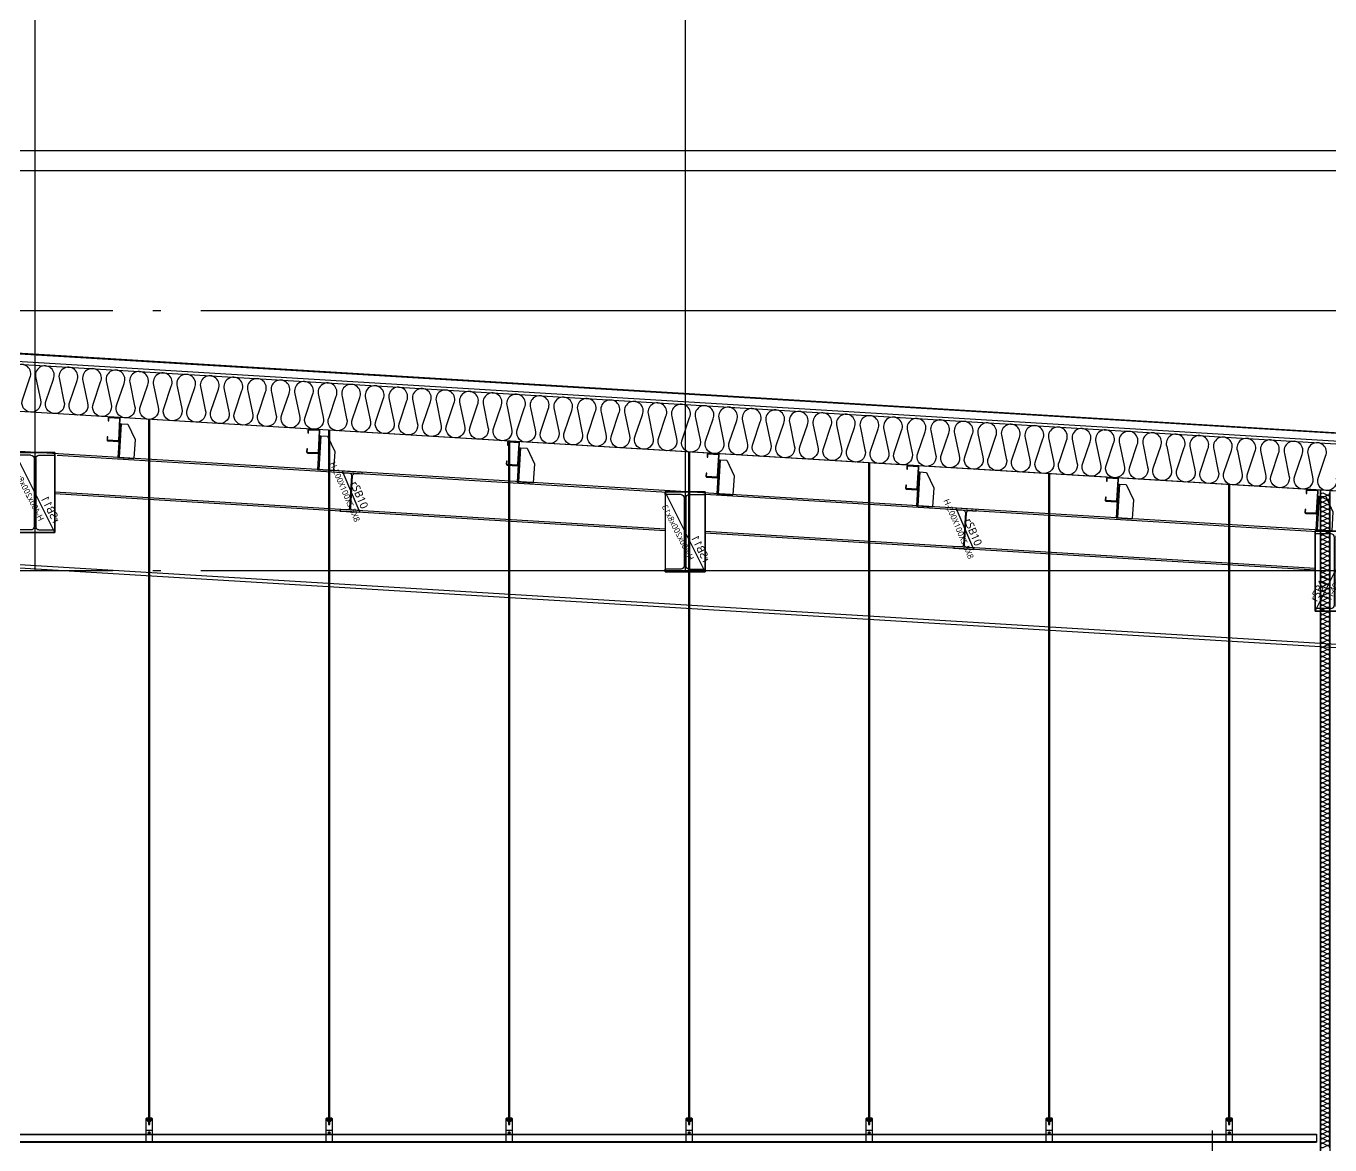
# Model space of a CAD drawing. Header units: millimetres. Extents: x 0 to 672800, y 0 to 118800.
# Drawn here: x 89706 to 96224, y 29571 to 35166 of the extents above; entities that cross this region are included whole.
import ezdxf
from ezdxf.enums import TextEntityAlignment as Align

# ---------------------------------------------------------------- set-up
doc = ezdxf.new("R2010")
doc.units = ezdxf.units.MM
doc.header["$LTSCALE"] = 200
doc.linetypes.add('CEN-GAUN', pattern=[32.2, 30, -1, 0.2, -1])
doc.layers.get('DEFPOINTS').update_dxf_attribs({"color": 137})
for name, color, linetype in [('0-S-col', 4, 'Continuous'), ('01외벽패널', 3, 'Continuous'), ('09GIRDER', 2, 'Continuous'), ('8ELE', 8, 'Continuous'), ('A-ELE-9', 9, 'Continuous'), ('A-STL4', 4, 'Continuous'), ('CEN', 1, 'CEN-GAUN'), ('ELE-4', 4, 'Continuous'), ('ELE-6', 6, 'Continuous'), ('ELE-8', 8, 'Continuous'), ('HAT-INS', 252, 'Continuous'), ('Insul', 252, 'Continuous'), ('PANEL', 6, 'Continuous'), ('S-253', 252, 'Continuous'), ('STEEL-E', 6, 'Continuous'), ('SYP_INSUL', 252, 'Continuous')]:
    doc.layers.add(name, color=color, linetype=linetype)
doc.layers.add('check', color=61, linetype='Continuous', plot=False)
doc.layers.add('Defpoint', color=125, linetype='Continuous', plot=False)
doc.styles.add('맑은고딕', font='malgun.ttf')
doc.styles.add('스타일1', font='malgun.ttf')
doc.dimstyles.new('CJAK', dxfattribs={"dimscale": 200, "dimtxt": 1.2, "dimasz": 0.5, "dimexe": 2, "dimexo": 3, "dimgap": 0.5, "dimtad": 1, "dimdec": 0, "dimzin": 1, "dimdsep": 46, "dimlunit": 6, "dimtxsty": '맑은고딕', "dimblk": 'CJDOT', "dimcen": 0.09, "dimdle": 1, "dimclrd": 256, "dimclre": 256, "dimclrt": 256, "dimadec": 0, "dimazin": 0, "dimtfac": 1, "dimtdec": 0, "dimtix": 1, "dimtmove": 2, "dimatfit": 3, "dimldrblk": 'CJDOT', "dimfxl": 1, "dimtolj": 1, "dimtzin": 1, "dimarcsym": 0})

# ---------------------------------------------------------------- blocks, each defined once
blk = doc.blocks.new('*U316')
at = {"layer": 'HAT-INS'}
for points in [[(66.5, 0, 0.414214), (66.75, 0.25), (66.5, 0.75, -1), (67, 0.75), (66.75, 0.25, 0.414214), (67, 0)], [(67, 0, 0.414214), (67.25, 0.25), (67, 0.75, -1), (67.5, 0.75), (67.25, 0.25, 0.414214), (67.5, 0)], [(67.5, 0, 0.414214), (67.75, 0.25), (67.5, 0.75, -1), (68, 0.75), (67.75, 0.25, 0.414214), (68, 0)], [(68, 0, 0.414214), (68.25, 0.25), (68, 0.75, -1), (68.5, 0.75), (68.25, 0.25, 0.414214), (68.5, 0)], [(68.5, 0, 0.414214), (68.75, 0.25), (68.5, 0.75, -1), (69, 0.75), (68.75, 0.25, 0.414214), (69, 0)], [(69, 0, 0.414214), (69.25, 0.25), (69, 0.75, -1), (69.5, 0.75), (69.25, 0.25, 0.414214), (69.5, 0)], [(69.5, 0, 0.414214), (69.75, 0.25), (69.5, 0.75, -1), (70, 0.75), (69.75, 0.25, 0.414214), (70, 0)], [(70, 0, 0.414214), (70.25, 0.25), (70, 0.75, -1), (70.5, 0.75), (70.25, 0.25, 0.414214), (70.5, 0)], [(70.5, 0, 0.414214), (70.75, 0.25), (70.5, 0.75, -1), (71, 0.75), (70.75, 0.25, 0.414214), (71, 0)], [(71, 0, 0.414214), (71.25, 0.25), (71, 0.75, -1), (71.5, 0.75), (71.25, 0.25, 0.414214), (71.5, 0)], [(71.5, 0, 0.414214), (71.75, 0.25), (71.5, 0.75, -1), (72, 0.75), (71.75, 0.25, 0.414214), (72, 0)], [(72, 0, 0.414214), (72.25, 0.25), (72, 0.75, -1), (72.5, 0.75), (72.25, 0.25, 0.414214), (72.5, 0)], [(72.5, 0, 0.414214), (72.75, 0.25), (72.5, 0.75, -1), (73, 0.75), (72.75, 0.25, 0.414214), (73, 0)], [(73, 0, 0.414214), (73.25, 0.25), (73, 0.75, -1), (73.5, 0.75), (73.25, 0.25, 0.414214), (73.5, 0)], [(73.5, 0, 0.414214), (73.75, 0.25), (73.5, 0.75, -1), (74, 0.75), (73.75, 0.25, 0.414214), (74, 0)], [(74, 0, 0.414214), (74.25, 0.25), (74, 0.75, -1), (74.5, 0.75), (74.25, 0.25, 0.414214), (74.5, 0)], [(74.5, 0, 0.414214), (74.75, 0.25), (74.5, 0.75, -1), (75, 0.75), (74.75, 0.25, 0.414214), (75, 0)], [(75, 0, 0.414214), (75.25, 0.25), (75, 0.75, -1), (75.5, 0.75), (75.25, 0.25, 0.414214), (75.5, 0)], [(75.5, 0, 0.414214), (75.75, 0.25), (75.5, 0.75, -1), (76, 0.75), (75.75, 0.25, 0.414214), (76, 0)], [(76, 0, 0.414214), (76.25, 0.25), (76, 0.75, -1), (76.5, 0.75), (76.25, 0.25, 0.414214), (76.5, 0)], [(76.5, 0, 0.414214), (76.75, 0.25), (76.5, 0.75, -1), (77, 0.75), (76.75, 0.25, 0.414214), (77, 0)], [(77, 0, 0.414214), (77.25, 0.25), (77, 0.75, -1), (77.5, 0.75), (77.25, 0.25, 0.414214), (77.5, 0)], [(77.5, 0, 0.414214), (77.75, 0.25), (77.5, 0.75, -1), (78, 0.75), (77.75, 0.25, 0.414214), (78, 0)], [(78, 0, 0.414214), (78.25, 0.25), (78, 0.75, -1), (78.5, 0.75), (78.25, 0.25, 0.414214), (78.5, 0)], [(78.5, 0, 0.414214), (78.75, 0.25), (78.5, 0.75, -1), (79, 0.75), (78.75, 0.25, 0.414214), (79, 0)], [(79, 0, 0.414214), (79.25, 0.25), (79, 0.75, -1), (79.5, 0.75), (79.25, 0.25, 0.414214), (79.5, 0)], [(79.5, 0, 0.414214), (79.75, 0.25), (79.5, 0.75, -1), (80, 0.75), (79.75, 0.25, 0.414214), (80, 0)], [(80, 0, 0.414214), (80.25, 0.25), (80, 0.75, -1), (80.5, 0.75), (80.25, 0.25, 0.414214), (80.5, 0)], [(80.5, 0, 0.414214), (80.75, 0.25), (80.5, 0.75, -1), (81, 0.75), (80.75, 0.25, 0.414214), (81, 0)], [(81, 0, 0.414214), (81.25, 0.25), (81, 0.75, -1), (81.5, 0.75), (81.25, 0.25, 0.414214), (81.5, 0)], [(81.5, 0, 0.414214), (81.75, 0.25), (81.5, 0.75, -1), (82, 0.75), (81.75, 0.25, 0.414214), (82, 0)], [(82, 0, 0.414214), (82.25, 0.25), (82, 0.75, -1), (82.5, 0.75), (82.25, 0.25, 0.414214), (82.5, 0)], [(82.5, 0, 0.414214), (82.75, 0.25), (82.5, 0.75, -1), (83, 0.75), (82.75, 0.25, 0.414214), (83, 0)], [(83, 0, 0.414214), (83.25, 0.25), (83, 0.75, -1), (83.5, 0.75), (83.25, 0.25, 0.414214), (83.5, 0)], [(83.5, 0, 0.414214), (83.75, 0.25), (83.5, 0.75, -1), (84, 0.75), (83.75, 0.25, 0.414214), (84, 0)], [(84, 0, 0.414214), (84.25, 0.25), (84, 0.75, -1), (84.5, 0.75), (84.25, 0.25, 0.414214), (84.5, 0)], [(84.5, 0, 0.414214), (84.75, 0.25), (84.5, 0.75, -1), (85, 0.75), (84.75, 0.25, 0.414214), (85, 0)], [(85, 0, 0.414214), (85.25, 0.25), (85, 0.75, -1), (85.5, 0.75), (85.25, 0.25, 0.414214), (85.5, 0)], [(85.5, 0, 0.414214), (85.75, 0.25), (85.5, 0.75, -1), (86, 0.75), (85.75, 0.25, 0.414214), (86, 0)], [(86, 0, 0.414214), (86.25, 0.25), (86, 0.75, -1), (86.5, 0.75), (86.25, 0.25, 0.414214), (86.5, 0)], [(86.5, 0, 0.414214), (86.75, 0.25), (86.5, 0.75, -1), (87, 0.75), (86.75, 0.25, 0.414214), (87, 0)], [(87, 0, 0.414214), (87.25, 0.25), (87, 0.75, -1), (87.5, 0.75), (87.25, 0.25, 0.414214), (87.5, 0)], [(87.5, 0, 0.414214), (87.75, 0.25), (87.5, 0.75, -1), (88, 0.75), (87.75, 0.25, 0.414214), (88, 0)], [(88, 0, 0.414214), (88.25, 0.25), (88, 0.75, -1), (88.5, 0.75), (88.25, 0.25, 0.414214), (88.5, 0)], [(88.5, 0, 0.414214), (88.75, 0.25), (88.5, 0.75, -1), (89, 0.75), (88.75, 0.25, 0.414214), (89, 0)], [(89, 0, 0.414214), (89.25, 0.25), (89, 0.75, -1), (89.5, 0.75), (89.25, 0.25, 0.414214), (89.5, 0)], [(89.5, 0, 0.414214), (89.75, 0.25), (89.5, 0.75, -1), (90, 0.75), (89.75, 0.25, 0.414214), (90, 0)], [(90, 0, 0.414214), (90.25, 0.25), (90, 0.75, -1), (90.5, 0.75), (90.25, 0.25, 0.414214), (90.5, 0)], [(90.5, 0, 0.414214), (90.75, 0.25), (90.5, 0.75, -1), (91, 0.75), (90.75, 0.25, 0.414214), (91, 0)], [(91, 0, 0.414214), (91.25, 0.25), (91, 0.75, -1), (91.5, 0.75), (91.25, 0.25, 0.414214), (91.5, 0)], [(91.5, 0, 0.414214), (91.75, 0.25), (91.5, 0.75, -1), (92, 0.75), (91.75, 0.25, 0.414214), (92, 0)], [(92, 0, 0.414214), (92.25, 0.25), (92, 0.75, -1), (92.5, 0.75), (92.25, 0.25, 0.414214), (92.5, 0)], [(92.5, 0, 0.414214), (92.75, 0.25), (92.5, 0.75, -1), (93, 0.75), (92.75, 0.25, 0.414214), (93, 0)], [(93, 0, 0.414214), (93.25, 0.25), (93, 0.75, -1), (93.5, 0.75), (93.25, 0.25, 0.414214), (93.5, 0)], [(93.5, 0, 0.414214), (93.75, 0.25), (93.5, 0.75, -1), (94, 0.75), (93.75, 0.25, 0.414214), (94, 0)], [(94, 0, 0.414214), (94.25, 0.25), (94, 0.75, -1), (94.5, 0.75), (94.25, 0.25, 0.414214), (94.5, 0)], [(94.5, 0, 0.414214), (94.75, 0.25), (94.5, 0.75, -1), (95, 0.75), (94.75, 0.25, 0.414214), (95, 0)], [(95, 0, 0.414214), (95.25, 0.25), (95, 0.75, -1), (95.5, 0.75), (95.25, 0.25, 0.414214), (95.5, 0)], [(95.5, 0, 0.414214), (95.75, 0.25), (95.5, 0.75, -1), (96, 0.75), (95.75, 0.25, 0.414214), (96, 0)], [(96, 0, 0.414214), (96.25, 0.25), (96, 0.75, -1), (96.5, 0.75), (96.25, 0.25, 0.414214), (96.5, 0)], [(96.5, 0, 0.414214), (96.75, 0.25), (96.5, 0.75, -1), (97, 0.75), (96.75, 0.25, 0.414214), (97, 0)], [(97, 0, 0.414214), (97.25, 0.25), (97, 0.75, -1), (97.5, 0.75), (97.25, 0.25, 0.414214), (97.5, 0)], [(97.5, 0, 0.414214), (97.75, 0.25), (97.5, 0.75, -1), (98, 0.75), (97.75, 0.25, 0.414214), (98, 0)], [(98, 0, 0.414214), (98.25, 0.25), (98, 0.75, -1), (98.5, 0.75), (98.25, 0.25, 0.414214), (98.5, 0)], [(98.5, 0, 0.414214), (98.75, 0.25), (98.5, 0.75, -1), (99, 0.75), (98.75, 0.25, 0.414214), (99, 0)], [(99, 0, 0.414214), (99.25, 0.25), (99, 0.75, -1), (99.5, 0.75), (99.25, 0.25, 0.414214), (99.5, 0)], [(99.5, 0, 0.414214), (99.75, 0.25), (99.5, 0.75, -1), (100, 0.75), (99.75, 0.25, 0.414214), (100, 0)], [(100, 0, 0.414214), (100.25, 0.25), (100, 0.75, -1), (100.5, 0.75), (100.25, 0.25, 0.414214), (100.5, 0)], [(100.5, 0, 0.414214), (100.75, 0.25), (100.5, 0.75, -1), (101, 0.75), (100.75, 0.25, 0.414214), (101, 0)], [(101, 0, 0.414214), (101.25, 0.25), (101, 0.75, -1), (101.5, 0.75), (101.25, 0.25, 0.414214), (101.5, 0)], [(101.5, 0, 0.414214), (101.75, 0.25), (101.5, 0.75, -1), (102, 0.75), (101.75, 0.25, 0.414214), (102, 0)], [(102, 0, 0.414214), (102.25, 0.25), (102, 0.75, -1), (102.5, 0.75), (102.25, 0.25, 0.414214), (102.5, 0)], [(102.5, 0, 0.414214), (102.75, 0.25), (102.5, 0.75, -1), (103, 0.75), (102.75, 0.25, 0.414214), (103, 0)], [(103, 0, 0.414214), (103.25, 0.25), (103, 0.75, -1), (103.5, 0.75), (103.25, 0.25, 0.414214), (103.5, 0)], [(103.5, 0, 0.414214), (103.75, 0.25), (103.5, 0.75, -1), (104, 0.75), (103.75, 0.25, 0.414214), (104, 0)], [(104, 0, 0.414214), (104.25, 0.25), (104, 0.75, -1), (104.5, 0.75), (104.25, 0.25, 0.414214), (104.5, 0)], [(104.5, 0, 0.414214), (104.75, 0.25), (104.5, 0.75, -1), (105, 0.75), (104.75, 0.25, 0.414214), (105, 0)], [(105, 0, 0.414214), (105.25, 0.25), (105, 0.75, -1), (105.5, 0.75), (105.25, 0.25, 0.414214), (105.5, 0)], [(105.5, 0, 0.414214), (105.75, 0.25), (105.5, 0.75, -1), (106, 0.75), (105.75, 0.25, 0.414214), (106, 0)], [(106, 0, 0.414214), (106.25, 0.25), (106, 0.75, -1), (106.5, 0.75), (106.25, 0.25, 0.414214), (106.5, 0)], [(106.5, 0, 0.414214), (106.75, 0.25), (106.5, 0.75, -1), (107, 0.75), (106.75, 0.25, 0.414214), (107, 0)], [(107, 0, 0.414214), (107.25, 0.25), (107, 0.75, -1), (107.5, 0.75), (107.25, 0.25, 0.414214), (107.5, 0)], [(107.5, 0, 0.414214), (107.75, 0.25), (107.5, 0.75, -1), (108, 0.75), (107.75, 0.25, 0.414214), (108, 0)], [(108, 0, 0.414214), (108.25, 0.25), (108, 0.75, -1), (108.5, 0.75), (108.25, 0.25, 0.414214), (108.5, 0)], [(108.5, 0, 0.414214), (108.75, 0.25), (108.5, 0.75, -1), (109, 0.75), (108.75, 0.25, 0.414214), (109, 0)], [(109, 0, 0.414214), (109.25, 0.25), (109, 0.75, -1), (109.5, 0.75), (109.25, 0.25, 0.414214), (109.5, 0)], [(109.5, 0, 0.414214), (109.75, 0.25), (109.5, 0.75, -1), (110, 0.75), (109.75, 0.25, 0.414214), (110, 0)], [(110, 0, 0.414214), (110.25, 0.25), (110, 0.75, -1), (110.5, 0.75), (110.25, 0.25, 0.414214), (110.5, 0)], [(110.5, 0, 0.414214), (110.75, 0.25), (110.5, 0.75, -1), (111, 0.75), (110.75, 0.25, 0.414214), (111, 0)], [(111, 0, 0.414214), (111.25, 0.25), (111, 0.75, -1), (111.5, 0.75), (111.25, 0.25, 0.414214), (111.5, 0)], [(111.5, 0, 0.414214), (111.75, 0.25), (111.5, 0.75, -1), (112, 0.75), (111.75, 0.25, 0.414214), (112, 0)], [(112, 0, 0.414214), (112.25, 0.25), (112, 0.75, -1), (112.5, 0.75), (112.25, 0.25, 0.414214), (112.5, 0)], [(112.5, 0, 0.414214), (112.75, 0.25), (112.5, 0.75, -1), (113, 0.75), (112.75, 0.25, 0.414214), (113, 0)], [(113, 0, 0.414214), (113.25, 0.25), (113, 0.75, -1), (113.5, 0.75), (113.25, 0.25, 0.414214), (113.5, 0)], [(113.5, 0, 0.414214), (113.75, 0.25), (113.5, 0.75, -1), (114, 0.75), (113.75, 0.25, 0.414214), (114, 0)], [(114, 0, 0.414214), (114.25, 0.25), (114, 0.75, -1), (114.5, 0.75), (114.25, 0.25, 0.414214), (114.5, 0)], [(114.5, 0, 0.414214), (114.75, 0.25), (114.5, 0.75, -1), (115, 0.75), (114.75, 0.25, 0.414214), (115, 0)], [(115, 0, 0.414214), (115.25, 0.25), (115, 0.75, -1), (115.5, 0.75), (115.25, 0.25, 0.414214), (115.5, 0)], [(115.5, 0, 0.414214), (115.75, 0.25), (115.5, 0.75, -1), (116, 0.75), (115.75, 0.25, 0.414214), (116, 0)], [(116, 0, 0.414214), (116.25, 0.25), (116, 0.75, -1), (116.5, 0.75), (116.25, 0.25, 0.414214), (116.5, 0)], [(116.5, 0, 0.414214), (116.75, 0.25), (116.5, 0.75, -1), (117, 0.75), (116.75, 0.25, 0.414214), (117, 0)], [(117, 0, 0.414214), (117.25, 0.25), (117, 0.75, -1), (117.5, 0.75), (117.25, 0.25, 0.414214), (117.5, 0)], [(117.5, 0, 0.414214), (117.75, 0.25), (117.5, 0.75, -1), (118, 0.75), (117.75, 0.25, 0.414214), (118, 0)], [(118, 0, 0.414214), (118.25, 0.25), (118, 0.75, -1), (118.5, 0.75), (118.25, 0.25, 0.414214), (118.5, 0)], [(118.5, 0, 0.414214), (118.75, 0.25), (118.5, 0.75, -1), (119, 0.75), (118.75, 0.25, 0.414214), (119, 0)], [(119, 0, 0.414214), (119.25, 0.25), (119, 0.75, -1), (119.5, 0.75), (119.25, 0.25, 0.414214), (119.5, 0)], [(119.5, 0, 0.414214), (119.75, 0.25), (119.5, 0.75, -1), (120, 0.75), (119.75, 0.25, 0.414214), (120, 0)], [(120, 0, 0.414214), (120.25, 0.25), (120, 0.75, -1), (120.5, 0.75), (120.25, 0.25, 0.414214), (120.5, 0)], [(120.5, 0, 0.414214), (120.75, 0.25), (120.5, 0.75, -1), (121, 0.75), (120.75, 0.25, 0.414214), (121, 0)], [(121, 0, 0.414214), (121.25, 0.25), (121, 0.75, -1), (121.5, 0.75), (121.25, 0.25, 0.414214), (121.5, 0)], [(121.5, 0, 0.414214), (121.75, 0.25), (121.5, 0.75, -1), (122, 0.75), (121.75, 0.25, 0.414214), (122, 0)], [(122, 0, 0.414214), (122.25, 0.25), (122, 0.75, -1), (122.5, 0.75), (122.25, 0.25, 0.414214), (122.5, 0)], [(122.5, 0, 0.414214), (122.75, 0.25), (122.5, 0.75, -1), (123, 0.75), (122.75, 0.25, 0.414214), (123, 0)], [(123, 0, 0.414214), (123.25, 0.25), (123, 0.75, -1), (123.5, 0.75), (123.25, 0.25, 0.414214), (123.5, 0)], [(123.5, 0, 0.414214), (123.75, 0.25), (123.5, 0.75, -1), (124, 0.75), (123.75, 0.25, 0.414214), (124, 0)], [(124, 0, 0.414214), (124.25, 0.25), (124, 0.75, -1), (124.5, 0.75), (124.25, 0.25, 0.414214), (124.5, 0)], [(124.5, 0, 0.414214), (124.75, 0.25), (124.5, 0.75, -1), (125, 0.75), (124.75, 0.25, 0.414214), (125, 0)], [(125, 0, 0.414214), (125.25, 0.25), (125, 0.75, -1), (125.5, 0.75), (125.25, 0.25, 0.414214), (125.5, 0)], [(125.5, 0, 0.414214), (125.75, 0.25), (125.5, 0.75, -1), (126, 0.75), (125.75, 0.25, 0.414214), (126, 0)], [(126, 0, 0.414214), (126.25, 0.25), (126, 0.75, -1), (126.5, 0.75), (126.25, 0.25, 0.414214), (126.5, 0)], [(126.5, 0, 0.414214), (126.75, 0.25), (126.5, 0.75, -1), (127, 0.75), (126.75, 0.25, 0.414214), (127, 0)], [(127, 0, 0.414214), (127.25, 0.25), (127, 0.75, -1), (127.5, 0.75), (127.25, 0.25, 0.414214), (127.5, 0)], [(127.5, 0, 0.414214), (127.75, 0.25), (127.5, 0.75, -1), (128, 0.75), (127.75, 0.25, 0.414214), (128, 0)], [(128, 0, 0.414214), (128.25, 0.25), (128, 0.75, -1), (128.5, 0.75), (128.25, 0.25, 0.414214), (128.5, 0)], [(128.5, 0, 0.414214), (128.75, 0.25), (128.5, 0.75, -1), (129, 0.75), (128.75, 0.25, 0.414214), (129, 0)], [(129, 0, 0.414214), (129.25, 0.25), (129, 0.75, -1), (129.5, 0.75), (129.25, 0.25, 0.414214), (129.5, 0)], [(129.5, 0, 0.414214), (129.75, 0.25), (129.5, 0.75, -1), (130, 0.75), (129.75, 0.25, 0.414214), (130, 0)], [(130, 0, 0.414214), (130.25, 0.25), (130, 0.75, -1), (130.5, 0.75), (130.25, 0.25, 0.414214), (130.5, 0)], [(130.5, 0, 0.414214), (130.75, 0.25), (130.5, 0.75, -1), (131, 0.75), (130.75, 0.25, 0.414214), (131, 0)], [(131, 0, 0.414214), (131.25, 0.25), (131, 0.75, -1), (131.5, 0.75), (131.25, 0.25, 0.414214), (131.5, 0)], [(131.5, 0, 0.414214), (131.75, 0.25), (131.5, 0.75, -1), (132, 0.75), (131.75, 0.25, 0.414214), (132, 0)], [(132, 0, 0.414214), (132.25, 0.25), (132, 0.75, -1), (132.5, 0.75), (132.25, 0.25, 0.414214), (132.5, 0)], [(132.5, 0, 0.414214), (132.75, 0.25), (132.5, 0.75, -1), (133, 0.75), (132.75, 0.25, 0.414214), (133, 0)], [(133, 0, 0.414214), (133.25, 0.25), (133, 0.75, -1), (133.5, 0.75), (133.25, 0.25, 0.414214), (133.5, 0)], [(133.5, 0, 0.414214), (133.75, 0.25), (133.5, 0.75, -1), (134, 0.75), (133.75, 0.25, 0.414214), (134, 0)], [(134, 0, 0.414214), (134.25, 0.25), (134, 0.75, -1), (134.5, 0.75), (134.25, 0.25, 0.414214), (134.5, 0)], [(134.5, 0, 0.414214), (134.75, 0.25), (134.5, 0.75, -1), (135, 0.75), (134.75, 0.25, 0.414214), (135, 0)], [(135, 0, 0.414214), (135.25, 0.25), (135, 0.75, -1), (135.5, 0.75), (135.25, 0.25, 0.414214), (135.5, 0)], [(135.5, 0, 0.414214), (135.75, 0.25), (135.5, 0.75, -1), (136, 0.75), (135.75, 0.25, 0.414214), (136, 0)], [(136, 0, 0.414214), (136.25, 0.25), (136, 0.75, -1), (136.5, 0.75), (136.25, 0.25, 0.414214), (136.5, 0)]]:
    blk.add_lwpolyline(points, format="xyb", dxfattribs=at)
blk = doc.blocks.new('CJDOT')
blk.add_line((-2, 0), (2, 0))
at = {"const_width": 0.5}
blk.add_lwpolyline([(-0.25, 0, 1), (0.25, 0, 1)], format="xyb", close=True, dxfattribs=at)
blk = doc.blocks.new('*D341')
at = {"layer": 'check', "lineweight": -2, "transparency": 16777216}
for p, q in [((94314.5, 29443.6), (96036.7, 29443.6)), ((95636.7, 26543.6), (95636.7, 29343.6)), ((94314.5, 26443.6), (96036.7, 26443.6))]:
    blk.add_line(p, q, dxfattribs=at)
at = {"layer": 'DEFPOINTS', "color": 0, "transparency": 16777216}
for p in [(93714.5, 29443.6), (95636.7, 29443.6), (93714.5, 26443.6)]:
    blk.add_point(p, dxfattribs=at)
at = {"layer": 'check', "lineweight": -2, "transparency": 16777216, "xscale": 100, "yscale": 100, "zscale": 100}
for p, rotation in [((95636.7, 29443.6), 90), ((95636.7, 26443.6), 270)]:
    blk.add_blockref('CJDOT', p, dxfattribs=dict(at, rotation=rotation))
at = {"layer": 'check', "transparency": 16777216, "insert": (95392.5, 27943.6), "char_height": 240, "attachment_point": 5, "rotation": 90, "style": '맑은고딕'}
blk.add_mtext('\\A1;3,000', dxfattribs=at)
blk = doc.blocks.new('PURLIN-120x60')
at = {"layer": 'A-ELE-9', "linetype": 'ByBlock'}
for p, q in [((-40, 170), (-80, 95)), ((-6, 170), (-40, 170)), ((-6, 170), (-6, 0)), ((0, 170), (0, 0)), ((-80, 95), (-80, 0)), ((0, 0), (-80, 0))]:
    blk.add_line(p, q, dxfattribs=at)
at = {"layer": 'A-ELE-9'}
blk.add_line((0, 170), (-6, 170), dxfattribs=at)
at = {"layer": 'A-STL4'}
blk.add_lwpolyline([(56.8, 100), (60, 100), (60, 85.4, -0.414214), (54.6, 80), (5.5, 80, -0.414214), (0, 85.4), (0, 194.6, -0.414214), (5.5, 200), (54.6, 200, -0.414214), (60, 194.6), (60, 180), (56.8, 180), (56.8, 194.3, 0.414214), (54.3, 196.8), (5.8, 196.8, 0.414214), (3.2, 194.3), (3.2, 85.7, 0.414214), (5.8, 83.2), (54.3, 83.2, 0.414214), (56.8, 85.7)], format="xyb", close=True, dxfattribs=at)
blk = doc.blocks.new('stud-12')
at = {"layer": 'ELE-8'}
for p, q in [((29753.7, 200), (14794.6, 200)), ((29647, 0), (14806.7, 0))]:
    blk.add_line(p, q, dxfattribs=at)
at = {"xscale": -0.9999999999999999, "rotation": 359.9999999996471}
for p in [(21000, 0), (22000, 0), (23000, 0), (24000, 0), (25000, 0), (26000, 0), (27000, 0)]:
    blk.add_blockref('PURLIN-120x60', p, dxfattribs=at)
blk = doc.blocks.new('*U463')
for p, q in [((80, 387), (0, 387)), ((96, 371), (96, 29)), ((104, 371), (104, 29)), ((120, 387), (200, 387)), ((80, 13), (0, 13)), ((120, 13), (200, 13))]:
    blk.add_line(p, q)
for points in [[(200, 387), (200, 400), (0, 400), (0, 387)], [(0, 13), (0, 0), (200, 0), (200, 13)]]:
    blk.add_lwpolyline(points)
for centre, start, end in [((80, 371), 0, 90), ((120, 371), 90, 180), ((80, 29), 270, 0), ((120, 29), 180, 270)]:
    blk.add_arc(centre, 16, start, end)
blk = doc.blocks.new('SG-rSB11')
at = {"layer": 'DEFPOINTS'}
blk.add_line((-100, -400), (100, 0), dxfattribs=at)
blk.add_lwpolyline([(-100, 0), (100, 0), (100, -400), (-100, -400)], close=True, dxfattribs=at)
at = {"layer": '09GIRDER'}
blk.add_blockref('*U463', (-100, -400), dxfattribs=at)
at = {"layer": 'DEFPOINTS', "style": '스타일1'}
for s, height, p in [('H-400x200x8x13', 30, (35.1, -203.1)), ('rSB11', 40, (-77.4, -283.2, 0))]:
    blk.add_text(s, height=height, rotation=63.31932, dxfattribs=at).set_placement(p, align=Align.MIDDLE_CENTER)

msp = doc.modelspace()

# ---------------------------------------------------------------- linework, layer by layer
at = {"color": 8}
for p, q in [((86222.4, 29625.6), (96157, 29625.6)), ((86222.4, 29622.6), (96157, 29622.6)), ((90336.1, 29643.6), (90306.1, 29643.6)), ((90328, 29631.6), (90314.3, 29631.6)), ((90321.1, 29637.8), (90321.1, 29625.4)), ((91236.1, 29643.6), (91206.1, 29643.6)), ((91228, 29631.6), (91214.3, 29631.6)), ((91221.1, 29637.8), (91221.1, 29625.4)), ((92136.1, 29643.6), (92106.1, 29643.6)), ((92128, 29631.6), (92114.3, 29631.6)), ((92121.1, 29637.8), (92121.1, 29625.4)), ((93036.1, 29643.6), (93006.1, 29643.6)), ((93028, 29631.6), (93014.3, 29631.6)), ((93021.1, 29637.8), (93021.1, 29625.4)), ((93936.1, 29643.6), (93906.1, 29643.6)), ((93928, 29631.6), (93914.3, 29631.6)), ((93921.1, 29637.8), (93921.1, 29625.4)), ((94836.1, 29643.6), (94806.1, 29643.6)), ((94828, 29631.6), (94814.3, 29631.6)), ((94821.1, 29637.8), (94821.1, 29625.4)), ((95736.1, 29643.6), (95706.1, 29643.6)), ((95728, 29631.6), (95714.3, 29631.6)), ((95721.1, 29637.8), (95721.1, 29625.4)), ((96157, 29625.6), (96157, 29585.6)), ((86222.4, 29588.6), (96157, 29588.6)), ((86222.4, 29585.6), (96157, 29585.6))]:
    msp.add_line(p, q, dxfattribs=at)
for points in [[(90317.8, 33199.2), (90317.8, 29673.5), (90324.5, 29673.5), (90324.5, 33198.8)], [(91217.8, 33144.8), (91217.8, 29673.5), (91224.5, 29673.5), (91224.5, 33144.4)], [(92117.8, 33090.4), (92117.8, 29673.5), (92124.5, 29673.5), (92124.5, 33090)], [(93017.8, 33035.9), (93017.8, 29673.5), (93024.5, 29673.5), (93024.5, 33035.5)], [(93917.8, 32981.5), (93917.8, 29673.5), (93924.5, 29673.5), (93924.5, 32981.1)], [(94817.8, 32927.1), (94817.8, 29673.5), (94824.5, 29673.5), (94824.5, 32926.7)], [(95717.8, 32872.7), (95717.8, 29673.5), (95724.5, 29673.5), (95724.5, 32872.3)], [(90336.1, 29702.7), (90334.8, 29704.7), (90307.4, 29704.7), (90306.1, 29702.7), (90306.1, 29697.7), (90307.4, 29695.7), (90334.8, 29695.7), (90336.1, 29697.7), (90306.1, 29697.7)], [(90312.4, 29695.7), (90312.4, 29690.6), (90330, 29690.6), (90330, 29695.7)], [(91236.1, 29702.7), (91234.8, 29704.7), (91207.4, 29704.7), (91206.1, 29702.7), (91206.1, 29697.7), (91207.4, 29695.7), (91234.8, 29695.7), (91236.1, 29697.7), (91206.1, 29697.7)], [(91212.4, 29695.7), (91212.4, 29690.6), (91230, 29690.6), (91230, 29695.7)], [(92136.1, 29702.7), (92134.8, 29704.7), (92107.4, 29704.7), (92106.1, 29702.7), (92106.1, 29697.7), (92107.4, 29695.7), (92134.8, 29695.7), (92136.1, 29697.7), (92106.1, 29697.7)], [(92112.4, 29695.7), (92112.4, 29690.6), (92130, 29690.6), (92130, 29695.7)], [(93036.1, 29702.7), (93034.8, 29704.7), (93007.4, 29704.7), (93006.1, 29702.7), (93006.1, 29697.7), (93007.4, 29695.7), (93034.8, 29695.7), (93036.1, 29697.7), (93006.1, 29697.7)], [(93012.4, 29695.7), (93012.4, 29690.6), (93030, 29690.6), (93030, 29695.7)], [(93936.1, 29702.7), (93934.8, 29704.7), (93907.4, 29704.7), (93906.1, 29702.7), (93906.1, 29697.7), (93907.4, 29695.7), (93934.8, 29695.7), (93936.1, 29697.7), (93906.1, 29697.7)], [(93912.4, 29695.7), (93912.4, 29690.6), (93930, 29690.6), (93930, 29695.7)], [(94836.1, 29702.7), (94834.8, 29704.7), (94807.4, 29704.7), (94806.1, 29702.7), (94806.1, 29697.7), (94807.4, 29695.7), (94834.8, 29695.7), (94836.1, 29697.7), (94806.1, 29697.7)], [(94812.4, 29695.7), (94812.4, 29690.6), (94830, 29690.6), (94830, 29695.7)], [(95736.1, 29702.7), (95734.8, 29704.7), (95707.4, 29704.7), (95706.1, 29702.7), (95706.1, 29697.7), (95707.4, 29695.7), (95734.8, 29695.7), (95736.1, 29697.7), (95706.1, 29697.7)], [(95712.4, 29695.7), (95712.4, 29690.6), (95730, 29690.6), (95730, 29695.7)]]:
    msp.add_lwpolyline(points, dxfattribs=at)
for points in [[(90306.1, 29702.7), (90336.1, 29702.7), (90336.1, 29583.6), (90306.1, 29583.6)], [(91206.1, 29702.7), (91236.1, 29702.7), (91236.1, 29583.6), (91206.1, 29583.6)], [(92106.1, 29702.7), (92136.1, 29702.7), (92136.1, 29583.6), (92106.1, 29583.6)], [(93006.1, 29702.7), (93036.1, 29702.7), (93036.1, 29583.6), (93006.1, 29583.6)], [(93906.1, 29702.7), (93936.1, 29702.7), (93936.1, 29583.6), (93906.1, 29583.6)], [(94806.1, 29702.7), (94836.1, 29702.7), (94836.1, 29583.6), (94806.1, 29583.6)], [(95706.1, 29702.7), (95736.1, 29702.7), (95736.1, 29583.6), (95706.1, 29583.6)]]:
    msp.add_lwpolyline(points, close=True, dxfattribs=at)
for centre, radius in [((90321.1, 29631.6), 4.25), ((90321.1, 29631.6), 3.25), ((91221.1, 29631.6), 4.25), ((91221.1, 29631.6), 3.25), ((92121.1, 29631.6), 4.25), ((92121.1, 29631.6), 3.25), ((93021.1, 29631.6), 4.25), ((93021.1, 29631.6), 3.25), ((93921.1, 29631.6), 4.25), ((93921.1, 29631.6), 3.25), ((94821.1, 29631.6), 4.25), ((94821.1, 29631.6), 3.25), ((95721.1, 29631.6), 4.25), ((95721.1, 29631.6), 3.25)]:
    msp.add_circle(centre, radius, dxfattribs=at)
at = {"layer": '0-S-col', "color": 8}
for p, q in [((92911.1, 32834), (89861.1, 33018.4)), ((92900, 32650.4), (89850, 32834.8)), ((92900, 32642.3), (89850, 32826.8)), ((96161.1, 32637.5), (93100, 32822.6)), ((99350, 31886.7), (86650, 32654.6)), ((96150, 32453.8), (93100, 32638.3)), ((96150, 32445.8), (93100, 32630.2))]:
    msp.add_line(p, q, dxfattribs=at)
at = {"layer": '01외벽패널'}
msp.add_lwpolyline([(78000, 34180.4), (98928.9, 32915), (98914.7, 32679.4), (78000, 33944)], dxfattribs=at)
at = {"layer": '8ELE'}
for p, q in [((56035, 34543.6), (99965, 34543.6)), ((56580, 34443.6), (99355, 34443.6))]:
    msp.add_line(p, q, dxfattribs=at)
at = {"layer": 'CEN'}
for p, q in [((45500, 34543.6), (110500, 34543.6)), ((45500, 33743.6), (110500, 33743.6)), ((45500, 32443.6), (110500, 32443.6))]:
    msp.add_line(p, q, dxfattribs=at)
at = {"layer": 'Defpoint'}
for p, q in [((89750, 40443.6), (89750, 32443.6)), ((93000, 40443.6), (93000, 32443.6))]:
    msp.add_line(p, q, dxfattribs=at)
at = {"layer": 'DEFPOINTS'}
for p, q in [((91374.5, 32734.6), (91286.8, 32940.3)), ((94443.4, 32549), (94355.6, 32754.7))]:
    msp.add_line(p, q, dxfattribs=at)
for points in [[(91374.5, 32734.6), (91375, 32742.6), (91338.8, 32744.8, -0.414214), (91328.5, 32756.4), (91338.3, 32918.1, -0.414214), (91349.9, 32928.4), (91386.1, 32926.2), (91386.6, 32934.2), (91286.8, 32940.3), (91286.3, 32932.3), (91322.5, 32930.1, -0.414214), (91332.8, 32918.4), (91323, 32756.7, -0.414214), (91311.4, 32746.4), (91275.2, 32748.6), (91274.7, 32740.6)], [(94443.4, 32549), (94443.9, 32557), (94407.7, 32559.2, -0.414214), (94397.4, 32570.8), (94407.2, 32732.5, -0.414214), (94418.8, 32742.9), (94455, 32740.7), (94455.5, 32748.7), (94355.6, 32754.7), (94355.2, 32746.7), (94391.4, 32744.5, -0.414214), (94401.7, 32732.9), (94391.9, 32571.2, -0.414214), (94380.2, 32560.9), (94344.1, 32563), (94343.6, 32555.1)]]:
    msp.add_lwpolyline(points, format="xyb", close=True, dxfattribs=at)
at = {"layer": 'ELE-4'}
msp.add_lwpolyline([(96175, 32845), (96175, 26443.6)], dxfattribs=at)
at = {"layer": 'ELE-6'}
msp.add_lwpolyline([(78000, 34194.5), (99081.6, 32919.8), (99083.9, 32959.7), (78000, 34234.5)], dxfattribs=at)
at = {"layer": 'HAT-INS'}
for points in [[(96176.6, 32845), (96176.6, 26443.6)], [(96223.4, 32842), (96223.4, 26443.6)]]:
    msp.add_lwpolyline(points, dxfattribs=at)
at = {"layer": 'Insul'}
msp.add_lwpolyline([(96255.2, 32904.3, -0.524856), (96207.3, 32843.1, -0.524856), (96167.1, 32909.6), (96202.8, 33015.7, 1.449198), (96114.7, 33021.1), (96137.4, 32911.4, -0.524856), (96089.5, 32850.2, -0.524856), (96049.3, 32916.7), (96085, 33022.8, 1.449198), (95996.9, 33028.2), (96019.6, 32918.5, -0.524856), (95971.7, 32857.3, -0.524856), (95931.5, 32923.8), (95967.2, 33030, 1.449198), (95879.1, 33035.3), (95901.8, 32925.6, -0.524856), (95853.9, 32864.5, -0.524856), (95813.7, 32931), (95849.5, 33037.1, 1.449198), (95761.3, 33042.4), (95784, 32932.8, -0.524856), (95736.1, 32871.6, -0.524856), (95695.9, 32938.1), (95731.7, 33044.2, 1.449198), (95643.6, 33049.5), (95666.3, 32939.9, -0.524856), (95618.3, 32878.7, -0.524856), (95578.1, 32945.2), (95613.9, 33051.3, 1.449198), (95525.8, 33056.7), (95548.5, 32947, -0.524856), (95500.6, 32885.8, -0.524856), (95460.4, 32952.3), (95496.1, 33058.5, 1.449198), (95408, 33063.8), (95430.7, 32954.1, -0.524856), (95382.8, 32893, -0.524856), (95342.6, 32959.5), (95378.3, 33065.6, 1.449198), (95290.2, 33070.9), (95312.9, 32961.2, -0.524856), (95265, 32900.1, -0.524856), (95224.8, 32966.6), (95260.5, 33072.7, 1.449198), (95172.4, 33078), (95195.1, 32968.4, -0.524856), (95147.2, 32907.2, -0.524856), (95107, 32973.7), (95142.7, 33079.8, 1.449198), (95054.6, 33085.1), (95077.3, 32975.5, -0.524856), (95029.4, 32914.3, -0.524856), (94989.2, 32980.8), (95025, 33086.9, 1.449198), (94936.9, 33092.3), (94959.5, 32982.6, -0.524856), (94911.6, 32921.4, -0.524856), (94871.4, 32987.9), (94907.2, 33094.1, 1.449198), (94819.1, 33099.4), (94841.8, 32989.7, -0.524856), (94793.8, 32928.6, -0.524856), (94753.7, 32995.1), (94789.4, 33101.2, 1.449198), (94701.3, 33106.5), (94724, 32996.9, -0.524856), (94676.1, 32935.7, -0.524856), (94635.9, 33002.2), (94671.6, 33108.3, 1.449198), (94583.5, 33113.6), (94606.2, 33004, -0.524856), (94558.3, 32942.8, -0.524856), (94518.1, 33009.3), (94553.8, 33115.4, 1.449198), (94465.7, 33120.8), (94488.4, 33011.1, -0.524856), (94440.5, 32949.9, -0.524856), (94400.3, 33016.4), (94436, 33122.6, 1.449198), (94347.9, 33127.9), (94370.6, 33018.2, -0.524856), (94322.7, 32957, -0.524856), (94282.5, 33023.6), (94318.2, 33129.7, 1.449198), (94230.1, 33135), (94252.8, 33025.3, -0.524856), (94204.9, 32964.2, -0.524856), (94164.7, 33030.7), (94200.5, 33136.8, 1.449198), (94112.4, 33142.1), (94135, 33032.5, -0.524856), (94087.1, 32971.3, -0.524856), (94046.9, 33037.8), (94082.7, 33143.9, 1.449198), (93994.6, 33149.2), (94017.3, 33039.6, -0.524856), (93969.4, 32978.4, -0.524856), (93929.2, 33044.9), (93964.9, 33151, 1.449198), (93876.8, 33156.4), (93899.5, 33046.7, -0.524856), (93851.6, 32985.5, -0.524856), (93811.4, 33052), (93847.1, 33158.2, 1.449198), (93759, 33163.5), (93781.7, 33053.8, -0.524856), (93733.8, 32992.7, -0.524856), (93693.6, 33059.2), (93729.3, 33165.3, 1.449198), (93641.2, 33170.6), (93663.9, 33061, -0.524856), (93616, 32999.8, -0.524856), (93575.8, 33066.3), (93611.5, 33172.4, 1.449198), (93523.4, 33177.7), (93546.1, 33068.1, -0.524856), (93498.2, 33006.9, -0.524856), (93458, 33073.4), (93493.8, 33179.5, 1.449198), (93405.7, 33184.9), (93428.3, 33075.2, -0.524856), (93380.4, 33014, -0.524856), (93340.2, 33080.5), (93376, 33186.7, 1.449198), (93287.9, 33192), (93310.6, 33082.3, -0.524856), (93262.6, 33021.1, -0.524856), (93222.5, 33087.6), (93258.2, 33193.8, 1.449198), (93170.1, 33199.1), (93192.8, 33089.4, -0.524856), (93144.9, 33028.3, -0.524856), (93104.7, 33094.8), (93140.4, 33200.9, 1.449198), (93052.3, 33206.2), (93075, 33096.6, -0.524856), (93027.1, 33035.4, -0.524856), (92986.9, 33101.9), (93022.6, 33208, 1.449198), (92934.5, 33213.3), (92957.2, 33103.7, -0.524856), (92909.3, 33042.5, -0.524856), (92869.1, 33109), (92904.8, 33215.1, 1.449198), (92816.7, 33220.5), (92839.4, 33110.8, -0.524856), (92791.5, 33049.6, -0.524856), (92751.3, 33116.1), (92787, 33222.3, 1.449198), (92698.9, 33227.6), (92721.6, 33117.9, -0.524856), (92673.7, 33056.8, -0.524856), (92633.5, 33123.3), (92669.3, 33229.4, 1.449198), (92581.2, 33234.7), (92603.8, 33125.1, -0.524856), (92555.9, 33063.9, -0.524856), (92515.7, 33130.4), (92551.5, 33236.5, 1.449198), (92463.4, 33241.8), (92486.1, 33132.2, -0.524856), (92438.1, 33071, -0.524856), (92398, 33137.5), (92433.7, 33243.6, 1.449198), (92345.6, 33249), (92368.3, 33139.3, -0.524856), (92320.4, 33078.1, -0.524856), (92280.2, 33144.6), (92315.9, 33250.7, 1.449198), (92227.8, 33256.1), (92250.5, 33146.4, -0.524856), (92202.6, 33085.2, -0.524856), (92162.4, 33151.7), (92198.1, 33257.9, 1.449198), (92110, 33263.2), (92132.7, 33153.5, -0.524856), (92084.8, 33092.4, -0.524856), (92044.6, 33158.9), (92080.3, 33265, 1.449198), (91992.2, 33270.3), (92014.9, 33160.7, -0.524856), (91967, 33099.5, -0.524856), (91926.8, 33166), (91962.6, 33272.1, 1.449198), (91874.4, 33277.4), (91897.1, 33167.8, -0.524856), (91849.2, 33106.6, -0.524856), (91809, 33173.1), (91844.8, 33279.2, 1.449198), (91756.7, 33284.6), (91779.4, 33174.9, -0.524856), (91731.4, 33113.7, -0.524856), (91691.2, 33180.2), (91727, 33286.4, 1.449198), (91638.9, 33291.7), (91661.6, 33182, -0.524856), (91613.7, 33120.9, -0.524856), (91573.5, 33187.4), (91609.2, 33293.5, 1.449198), (91521.1, 33298.8), (91543.8, 33189.1, -0.524856), (91495.9, 33128, -0.524856), (91455.7, 33194.5), (91491.4, 33300.6, 1.449198), (91403.3, 33305.9), (91426, 33196.3, -0.524856), (91378.1, 33135.1, -0.524856), (91337.9, 33201.6), (91373.6, 33307.7, 1.449198), (91285.5, 33313), (91308.2, 33203.4, -0.524856), (91260.3, 33142.2, -0.524856), (91220.1, 33208.7), (91255.8, 33314.8, 1.449198), (91167.7, 33320.2), (91190.4, 33210.5, -0.524856), (91142.5, 33149.3, -0.524856), (91102.3, 33215.8), (91138.1, 33322, 1.449198), (91050, 33327.3), (91072.6, 33217.6, -0.524856), (91024.7, 33156.5, -0.524856), (90984.5, 33223), (91020.3, 33329.1, 1.449198), (90932.2, 33334.4), (90954.9, 33224.8, -0.524856), (90906.9, 33163.6, -0.524856), (90866.8, 33230.1), (90902.5, 33336.2, 1.449198), (90814.4, 33341.5), (90837.1, 33231.9, -0.524856), (90789.2, 33170.7, -0.524856), (90749, 33237.2), (90784.7, 33343.3, 1.449198), (90696.6, 33348.7), (90719.3, 33239, -0.524856), (90671.4, 33177.8, -0.524856), (90631.2, 33244.3), (90666.9, 33350.5, 1.449198), (90578.8, 33355.8), (90601.5, 33246.1, -0.524856), (90553.6, 33184.9, -0.524856), (90513.4, 33251.5), (90549.1, 33357.6, 1.449198), (90461, 33362.9), (90483.7, 33253.2, -0.524856), (90435.8, 33192.1, -0.524856), (90395.6, 33258.6), (90431.3, 33364.7, 1.449198), (90343.2, 33370), (90365.9, 33260.4, -0.524856), (90318, 33199.2, -0.524856), (90277.8, 33265.7), (90313.6, 33371.8, 1.449198), (90225.5, 33377.1), (90248.1, 33267.5, -0.524856), (90200.2, 33206.3, -0.524856), (90160, 33272.8), (90195.8, 33378.9, 1.449198), (90107.7, 33384.3), (90130.4, 33274.6, -0.524856), (90082.5, 33213.4, -0.524856), (90042.3, 33279.9), (90078, 33386.1, 1.449198), (89989.9, 33391.4), (90012.6, 33281.7, -0.524856), (89964.7, 33220.6, -0.524856), (89924.5, 33287.1), (89960.2, 33393.2, 1.449198), (89872.1, 33398.5), (89894.8, 33288.9, -0.524856), (89846.9, 33227.7, -0.524856), (89806.7, 33294.2), (89842.4, 33400.3, 1.449198), (89754.3, 33405.6), (89777, 33296, -0.524856), (89729.1, 33234.8, -0.524856), (89688.9, 33301.3), (89724.6, 33407.4, 1.449198), (89636.5, 33412.8)], format="xyb", dxfattribs=at)
at = {"layer": 'S-253'}
for p, q in [((89850, 33033.6), (89850, 32637.2)), ((92900, 32833.6), (92900, 32443.6)), ((93100, 32833.6), (93100, 32443.6)), ((96150, 32643.6), (96150, 32244.1))]:
    msp.add_line(p, q, dxfattribs=at)
at = {"layer": 'STEEL-E'}
msp.add_line((99350, 31869.6), (86675, 32636), dxfattribs=at)
at = {"layer": 'SYP_INSUL'}
msp.add_line((99083.7, 32956.7), (78000, 34231.5), dxfattribs=at)

# ---------------------------------------------------------------- block references
at = {"layer": 'HAT-INS', "xscale": 46.80000000000004, "yscale": 46.80000000000004, "zscale": 46.80000000000004, "rotation": 90}
msp.add_blockref('*U316', (96223.4, 26443.6), dxfattribs=at)
at = {"layer": 'PANEL', "rotation": 356.5398167710138}
msp.add_blockref('stud-12', (69203.2, 34275.5), dxfattribs=at)
at = {"layer": 'S-253', "xscale": -1}
for p in [(89750, 33033.2), (93000, 32836.7)]:
    msp.add_blockref('SG-rSB11', p, dxfattribs=at)
at = {"layer": 'S-253'}
msp.add_blockref('SG-rSB11', (96250, 32640.1), dxfattribs=at)

# ---------------------------------------------------------------- texts
at = {"layer": 'DEFPOINTS', "style": '스타일1'}
for s, height, p in [('H-200X100X5.5X8', 30, (91299.4, 32836.9)), ('rSB10', 40, (91371.7, 32821.3, 0)), ('H-200X100X5.5X8', 30, (94368.2, 32651.4)), ('rSB10', 40, (94440.6, 32635.7, 0))]:
    msp.add_text(s, height=height, rotation=293.10487, dxfattribs=at).set_placement(p, align=Align.MIDDLE_CENTER)

# ---------------------------------------------------------------- dimensions: what is measured, and where the dimension line sits
at = {"layer": 'check'}
dim = msp.add_linear_dim(base=(95636.7, 29443.6), p1=(93714.5, 26443.6), p2=(93714.5, 29443.6), angle=90, dimstyle='CJAK', dxfattribs=at)
dim.commit()
dim.dimension.update_dxf_attribs({"geometry": '*D341', "text_midpoint": (95392.5, 27943.6)})

doc.saveas('drawing.dxf')
